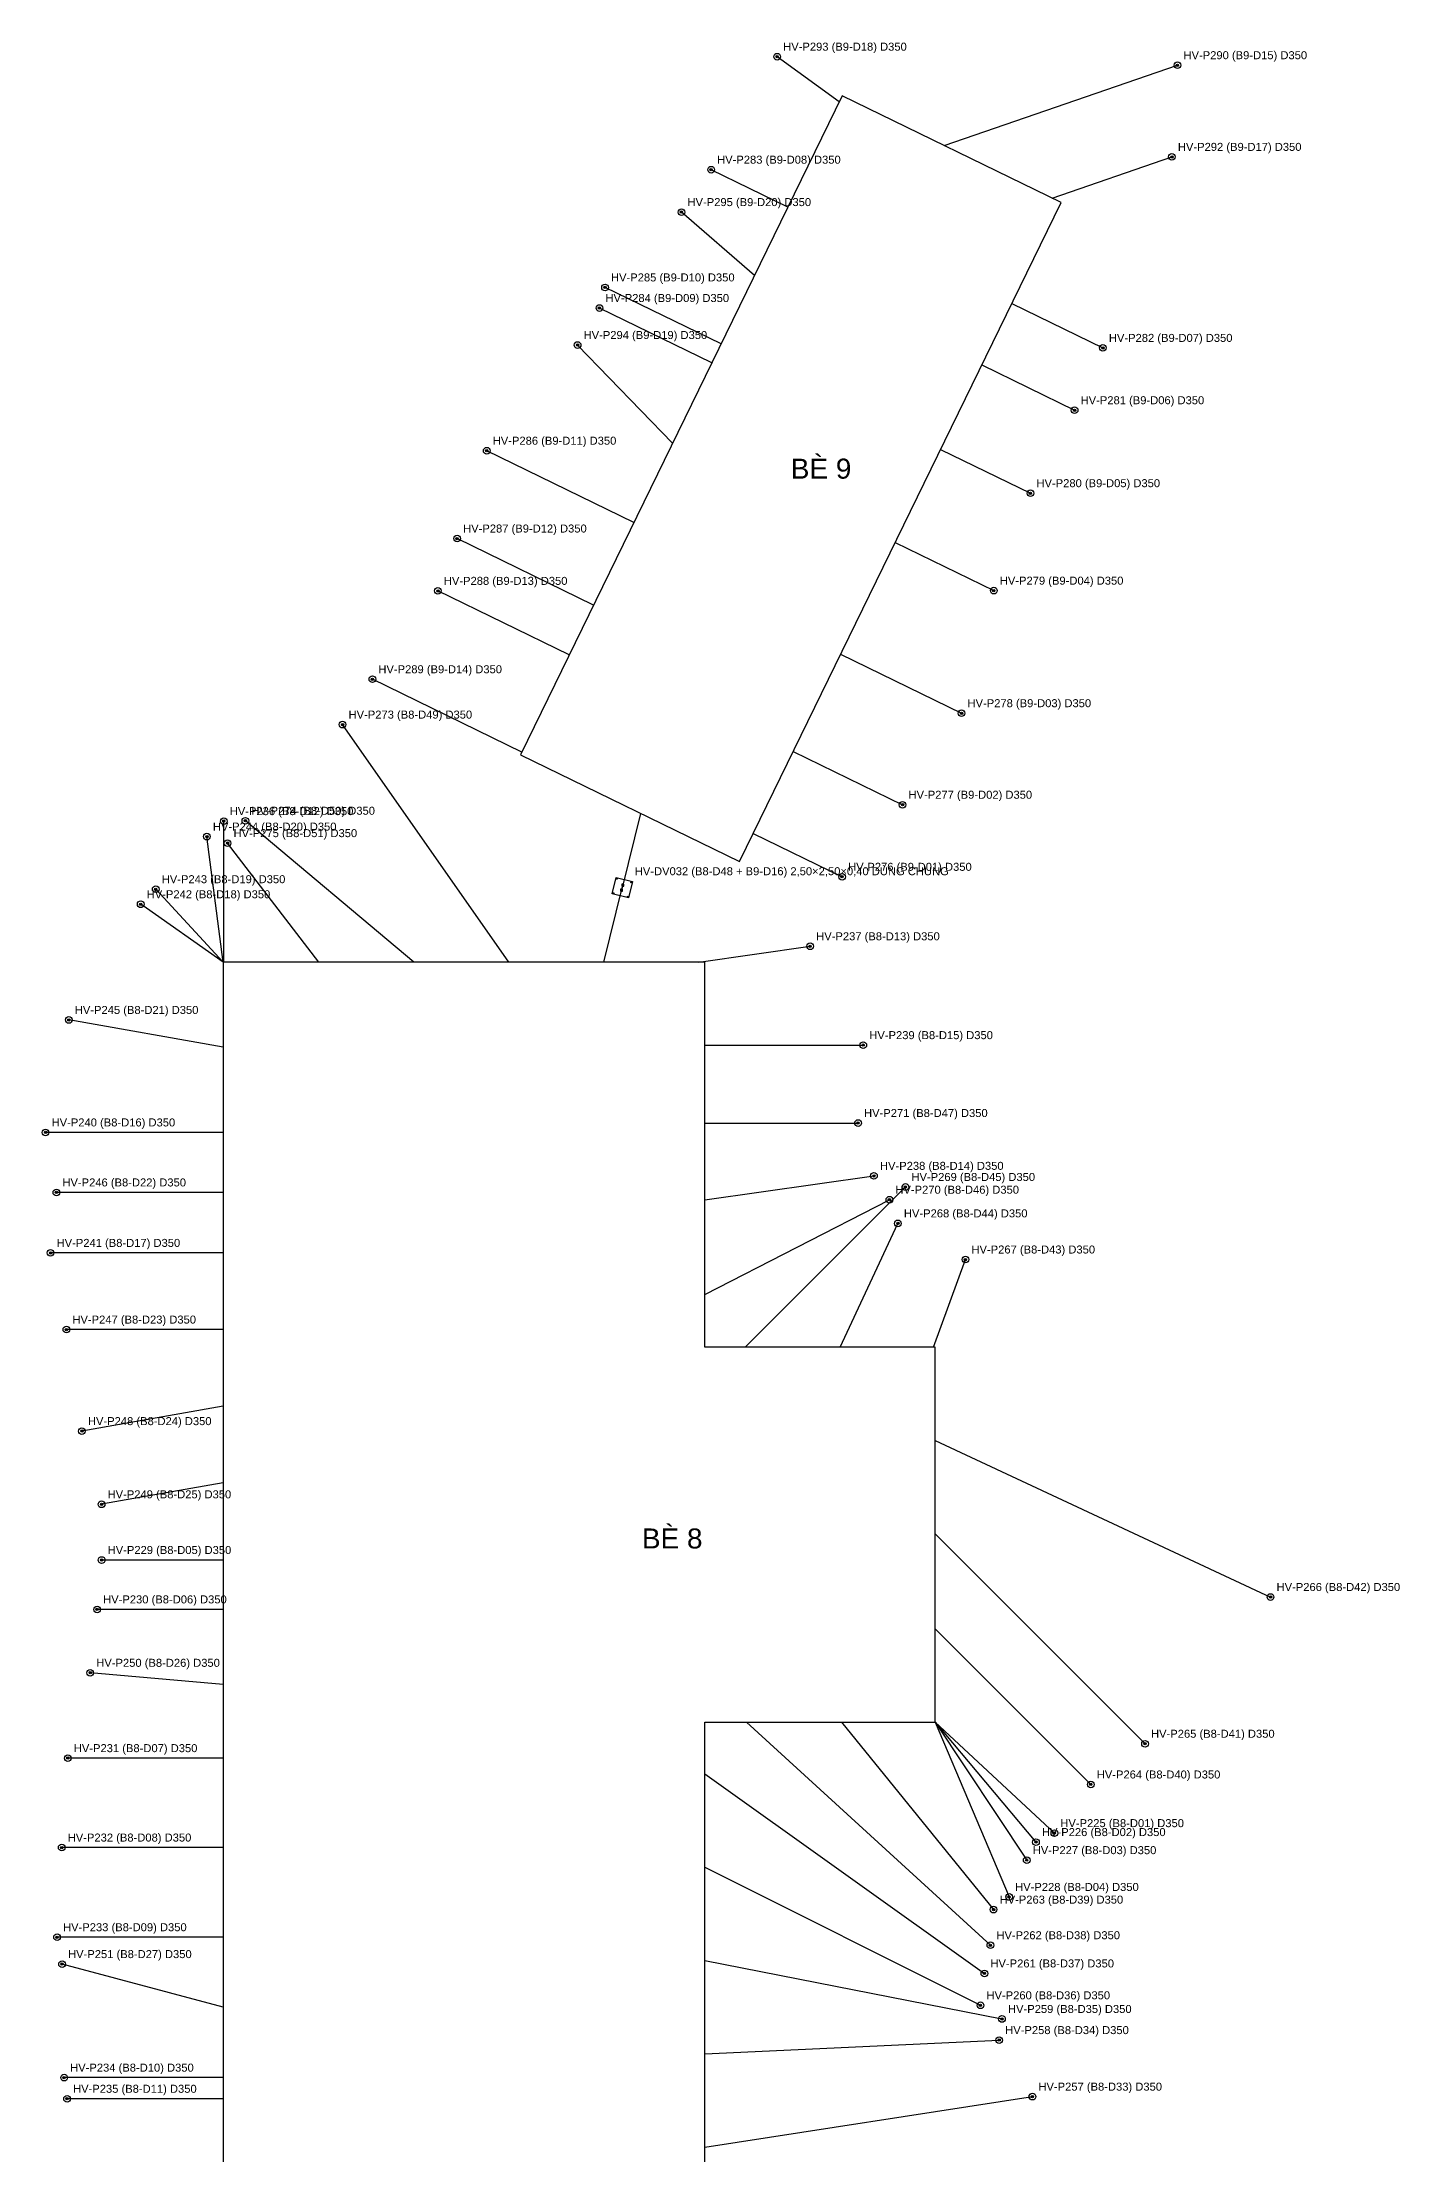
# Model space of a CAD drawing. Header units: metres. Extents: x -250 to 1222, y -294 to 420.
# Drawn here: x 34.8 to 238.4, y 102.9 to 419.8 of the extents above; entities that cross this region are included whole.
import ezdxf

# ---------------------------------------------------------------- set-up
doc = ezdxf.new("R2010")
doc.units = ezdxf.units.M
for name, color, linetype in [('01_BE_PIN', 4, 'Continuous'), ('02_DAY_NEO_BO', 3, 'Continuous'), ('03_DAY_NEO_DAY', 1, 'Continuous'), ('04_COC_KHOAN_NHOI_BO', 2, 'Continuous'), ('05_DE_NEO_VIT_XOAN', 6, 'Continuous'), ('06_TOA_DO_TEXT', 7, 'Continuous')]:
    doc.layers.add(name, color=color, linetype=linetype)
doc.styles.add('VN', font='arial.ttf')

msp = doc.modelspace()

# ---------------------------------------------------------------- linework, layer by layer
at = {"layer": '01_BE_PIN'}
for p, q in [((154.758, 411.743), (106.541, 312.885)), ((187.593, 395.728), (154.758, 411.743)), ((139.376, 296.87), (187.593, 395.728)), ((106.541, 312.885), (139.376, 296.87)), ((61.923, 281.789), (61.923, 101.789)), ((134.151, 281.789), (61.923, 281.789)), ((134.151, 224.031), (134.151, 281.789)), ((168.724, 224.031), (134.151, 224.031)), ((168.724, 167.784), (168.724, 224.031)), ((134.151, 101.789), (134.151, 167.784)), ((134.151, 167.784), (168.724, 167.784))]:
    msp.add_line(p, q, dxfattribs=at)
at = {"layer": '02_DAY_NEO_BO'}
for p, q in [((154.32, 410.84), (145.02, 417.6)), ((170.08, 404.27), (205.06, 416.32)), ((186.26, 396.38), (204.22, 402.57)), ((146.61, 395.04), (135.11, 400.65)), ((141.61, 384.78), (130.67, 394.29)), ((136.6, 374.51), (119.2, 382.99)), ((180.21, 380.58), (193.87, 373.92)), ((135.22, 371.68), (118.37, 379.9)), ((129.33, 359.61), (115.09, 374.35)), ((175.71, 371.36), (189.63, 364.57)), ((123.54, 347.73), (101.46, 358.5)), ((169.53, 358.7), (183.01, 352.13)), ((117.49, 335.34), (97.02, 345.33)), ((162.72, 344.73), (177.51, 337.51)), ((113.85, 327.86), (94.13, 337.48)), ((154.54, 327.97), (172.67, 319.13)), ((106.73, 313.28), (84.31, 324.22)), ((104.79, 281.79), (79.84, 317.42)), ((147.43, 313.39), (163.82, 305.4)), ((62.02, 281.79), (62.02, 302.94)), ((90.54, 281.79), (65.26, 303)), ((141.43, 301.09), (154.76, 294.59)), ((61.92, 281.79), (59.49, 300.62)), ((76.29, 281.79), (62.59, 299.64)), ((61.92, 281.79), (51.82, 292.73)), ((61.92, 281.79), (49.56, 290.47)), ((133.29, 281.79), (149.97, 284.17)), ((61.92, 269.04), (38.78, 273.12)), ((134.15, 269.34), (157.94, 269.34)), ((134.15, 257.66), (157.15, 257.66)), ((61.92, 256.25), (35.3, 256.25)), ((61.92, 247.25), (36.92, 247.25)), ((134.15, 246.16), (159.54, 249.74)), ((140.22, 224.03), (164.26, 248.07)), ((134.15, 231.96), (161.85, 246.16)), ((154.47, 224.03), (163.13, 242.61)), ((61.92, 238.18), (36.05, 238.18)), ((168.47, 224.03), (173.26, 237.19)), ((61.92, 226.68), (38.42, 226.68)), ((61.92, 215.18), (40.75, 211.45)), ((168.72, 210.03), (219.02, 186.57)), ((61.92, 203.68), (43.7, 200.47)), ((168.72, 196.03), (200.19, 164.56)), ((61.92, 192.12), (43.71, 192.12)), ((61.92, 184.71), (43.03, 184.71)), ((168.72, 181.78), (192.05, 158.45)), ((61.92, 173.46), (42, 175.2)), ((140.41, 167.78), (177, 134.34)), ((154.66, 167.78), (177.48, 139.68)), ((168.72, 167.78), (186.59, 151.15)), ((168.72, 167.78), (183.84, 149.81)), ((168.72, 167.78), (182.45, 147.1)), ((168.72, 167.78), (179.81, 141.58)), ((61.92, 162.4), (38.63, 162.4)), ((134.15, 160.04), (176.1, 130.11)), ((61.92, 148.99), (37.72, 148.99)), ((134.15, 146.04), (175.51, 125.33)), ((61.92, 135.54), (37.02, 135.54)), ((61.92, 125.04), (37.77, 131.51)), ((134.15, 132.04), (178.74, 123.28)), ((134.15, 118.04), (178.32, 120.11)), ((61.92, 114.48), (38.08, 114.48)), ((61.92, 111.31), (38.52, 111.31)), ((134.15, 104.04), (183.3, 111.63))]:
    msp.add_line(p, q, dxfattribs=at)
at = {"layer": '03_DAY_NEO_DAY'}
for p in [(124.53, 304.11), (119.04, 281.79)]:
    msp.add_line(p, (121.79, 292.95), dxfattribs=at)
at = {"layer": '04_COC_KHOAN_NHOI_BO'}
for centre, radius in [((145.02, 417.6), 0.5), ((145.02, 417.6), 0.175), ((205.06, 416.32), 0.5), ((205.06, 416.32), 0.175), ((204.22, 402.57), 0.5), ((204.22, 402.57), 0.175), ((135.11, 400.65), 0.5), ((135.11, 400.65), 0.175), ((130.67, 394.29), 0.5), ((130.67, 394.29), 0.175), ((119.2, 382.99), 0.5), ((118.37, 379.9), 0.5), ((119.2, 382.99), 0.175), ((118.37, 379.9), 0.175), ((115.09, 374.35), 0.5), ((115.09, 374.35), 0.175), ((193.87, 373.92), 0.5), ((193.87, 373.92), 0.175), ((189.63, 364.57), 0.5), ((189.63, 364.57), 0.175), ((101.46, 358.5), 0.5), ((101.46, 358.5), 0.175), ((183.01, 352.13), 0.5), ((183.01, 352.13), 0.175), ((97.02, 345.33), 0.5), ((97.02, 345.33), 0.175), ((94.13, 337.48), 0.5), ((94.13, 337.48), 0.175), ((177.51, 337.51), 0.5), ((177.51, 337.51), 0.175), ((84.31, 324.22), 0.5), ((84.31, 324.22), 0.175), ((79.84, 317.42), 0.5), ((79.84, 317.42), 0.175), ((172.67, 319.13), 0.5), ((172.67, 319.13), 0.175), ((163.82, 305.4), 0.5), ((163.82, 305.4), 0.175), ((59.49, 300.62), 0.5), ((62.02, 302.94), 0.5), ((62.02, 302.94), 0.175), ((65.26, 303), 0.5), ((65.26, 303), 0.175), ((59.49, 300.62), 0.175), ((62.59, 299.64), 0.5), ((62.59, 299.64), 0.175), ((154.76, 294.59), 0.5), ((154.76, 294.59), 0.175), ((51.82, 292.73), 0.5), ((51.82, 292.73), 0.175), ((49.56, 290.47), 0.5), ((49.56, 290.47), 0.175), ((149.97, 284.17), 0.5), ((149.97, 284.17), 0.175), ((38.78, 273.12), 0.5), ((38.78, 273.12), 0.175), ((157.94, 269.34), 0.5), ((157.94, 269.34), 0.175), ((35.3, 256.25), 0.5), ((157.15, 257.66), 0.5), ((157.15, 257.66), 0.175), ((35.3, 256.25), 0.175), ((36.92, 247.25), 0.5), ((36.92, 247.25), 0.175), ((159.54, 249.74), 0.5), ((159.54, 249.74), 0.175), ((164.26, 248.07), 0.5), ((164.26, 248.07), 0.175), ((161.85, 246.16), 0.5), ((161.85, 246.16), 0.175), ((163.13, 242.61), 0.5), ((163.13, 242.61), 0.175), ((36.05, 238.18), 0.5), ((36.05, 238.18), 0.175), ((173.26, 237.19), 0.5), ((173.26, 237.19), 0.175), ((38.42, 226.68), 0.5), ((38.42, 226.68), 0.175), ((40.75, 211.45), 0.5), ((40.75, 211.45), 0.175), ((43.7, 200.47), 0.5), ((43.7, 200.47), 0.175), ((43.71, 192.12), 0.5), ((43.71, 192.12), 0.175), ((219.02, 186.57), 0.5), ((43.03, 184.71), 0.5), ((43.03, 184.71), 0.175), ((219.02, 186.57), 0.175), ((42, 175.2), 0.5), ((42, 175.2), 0.175), ((200.19, 164.56), 0.5), ((38.63, 162.4), 0.5), ((38.63, 162.4), 0.175), ((200.19, 164.56), 0.175), ((192.05, 158.45), 0.5), ((192.05, 158.45), 0.175), ((37.72, 148.99), 0.5), ((37.72, 148.99), 0.175), ((183.84, 149.81), 0.5), ((183.84, 149.81), 0.175), ((186.59, 151.15), 0.5), ((186.59, 151.15), 0.175), ((182.45, 147.1), 0.5), ((182.45, 147.1), 0.175), ((177.48, 139.68), 0.5), ((177.48, 139.68), 0.175), ((179.81, 141.58), 0.5), ((179.81, 141.58), 0.175), ((37.02, 135.54), 0.5), ((37.02, 135.54), 0.175), ((177, 134.34), 0.5), ((177, 134.34), 0.175), ((37.77, 131.51), 0.5), ((37.77, 131.51), 0.175), ((176.1, 130.11), 0.5), ((176.1, 130.11), 0.175), ((175.51, 125.33), 0.5), ((175.51, 125.33), 0.175), ((178.74, 123.28), 0.5), ((178.32, 120.11), 0.5), ((178.74, 123.28), 0.175), ((178.32, 120.11), 0.175), ((38.08, 114.48), 0.5), ((38.08, 114.48), 0.175), ((38.52, 111.31), 0.5), ((38.52, 111.31), 0.175), ((183.3, 111.63), 0.5), ((183.3, 111.63), 0.175)]:
    msp.add_circle(centre, radius, dxfattribs=at)
for p in [(145.02, 417.6), (205.06, 416.32), (204.22, 402.57), (135.11, 400.65), (130.67, 394.29), (119.2, 382.99), (118.37, 379.9), (115.09, 374.35), (193.87, 373.92), (189.63, 364.57), (101.46, 358.5), (183.01, 352.13), (97.02, 345.33), (94.13, 337.48), (177.51, 337.51), (84.31, 324.22), (79.84, 317.42), (172.67, 319.13), (163.82, 305.4), (62.02, 302.94), (65.26, 303), (59.49, 300.62), (62.59, 299.64), (51.82, 292.73), (154.76, 294.59), (49.56, 290.47), (149.97, 284.17), (38.78, 273.12), (157.94, 269.34), (157.15, 257.66), (35.3, 256.25), (36.92, 247.25), (159.54, 249.74), (164.26, 248.07), (161.85, 246.16), (163.13, 242.61), (36.05, 238.18), (173.26, 237.19), (38.42, 226.68), (40.75, 211.45), (43.7, 200.47), (43.71, 192.12), (43.03, 184.71), (219.02, 186.57), (42, 175.2), (38.63, 162.4), (200.19, 164.56), (192.05, 158.45), (37.72, 148.99), (183.84, 149.81), (186.59, 151.15), (182.45, 147.1), (177.48, 139.68), (179.81, 141.58), (37.02, 135.54), (177, 134.34), (37.77, 131.51), (176.1, 130.11), (175.51, 125.33), (178.74, 123.28), (178.32, 120.11), (38.08, 114.48), (38.52, 111.31), (183.3, 111.63)]:
    msp.add_point(p, dxfattribs=at)
at = {"layer": '05_DE_NEO_VIT_XOAN'}
for p, q in [((120.278, 292.034), (120.874, 294.462)), ((122.706, 291.438), (120.278, 292.034)), ((120.874, 294.462), (123.302, 293.866)), ((121.845, 292.712), (121.545, 292.712)), ((121.545, 292.712), (121.545, 292.412)), ((121.545, 292.412), (121.845, 292.412)), ((122.035, 293.488), (121.735, 293.488)), ((121.735, 293.488), (121.735, 293.188)), ((121.735, 293.188), (122.035, 293.188)), ((121.845, 292.412), (121.845, 292.712)), ((122.035, 293.188), (122.035, 293.488)), ((123.302, 293.866), (122.706, 291.438))]:
    msp.add_line(p, q, dxfattribs=at)
for centre in [(120.459, 292.144), (120.984, 294.281), (122.596, 291.619), (123.121, 293.756)]:
    msp.add_circle(centre, 0.06, dxfattribs=at)
msp.add_point((121.79, 292.95), dxfattribs=at)

# ---------------------------------------------------------------- texts
at = {"layer": '01_BE_PIN', "style": 'VN'}
for s, p in [('BÈ 9', (147.067, 354.307)), ('BÈ 8', (124.737, 193.848))]:
    msp.add_text(s, height=3, dxfattribs=at).set_placement(p)
at = {"layer": '06_TOA_DO_TEXT', "style": 'VN'}
for s, p in [('HV-P293 (B9-D18) D350', (145.92, 418.5)), ('HV-P290 (B9-D15) D350', (205.96, 417.22)), ('HV-P283 (B9-D08) D350', (136.01, 401.55)), ('HV-P292 (B9-D17) D350', (205.12, 403.47)), ('HV-P295 (B9-D20) D350', (131.57, 395.19)), ('HV-P285 (B9-D10) D350', (120.1, 383.89)), ('HV-P284 (B9-D09) D350', (119.27, 380.8)), ('HV-P294 (B9-D19) D350', (115.99, 375.25)), ('HV-P282 (B9-D07) D350', (194.77, 374.82)), ('HV-P281 (B9-D06) D350', (190.53, 365.47)), ('HV-P286 (B9-D11) D350', (102.36, 359.4)), ('HV-P280 (B9-D05) D350', (183.91, 353.03)), ('HV-P287 (B9-D12) D350', (97.92, 346.23)), ('HV-P288 (B9-D13) D350', (95.03, 338.38)), ('HV-P279 (B9-D04) D350', (178.41, 338.41)), ('HV-P289 (B9-D14) D350', (85.21, 325.12)), ('HV-P278 (B9-D03) D350', (173.57, 320.03)), ('HV-P273 (B8-D49) D350', (80.74, 318.32)), ('HV-P277 (B9-D02) D350', (164.72, 306.3)), ('HV-P236 (B8-D12) D350', (62.92, 303.84)), ('HV-P274 (B8-D50) D350', (66.16, 303.9)), ('HV-P244 (B8-D20) D350', (60.39, 301.52)), ('HV-P275 (B8-D51) D350', (63.49, 300.54)), ('HV-P243 (B8-D19) D350', (52.72, 293.63)), ('HV-DV032 (B8-D48 + B9-D16) 2,50×2,50×0,40 DÙNG CHUNG', (123.665, 294.825)), ('HV-P276 (B9-D01) D350', (155.66, 295.49)), ('HV-P242 (B8-D18) D350', (50.46, 291.37)), ('HV-P237 (B8-D13) D350', (150.87, 285.07)), ('HV-P245 (B8-D21) D350', (39.68, 274.02)), ('HV-P239 (B8-D15) D350', (158.84, 270.24)), ('HV-P271 (B8-D47) D350', (158.05, 258.56)), ('HV-P240 (B8-D16) D350', (36.2, 257.15)), ('HV-P238 (B8-D14) D350', (160.44, 250.64)), ('HV-P246 (B8-D22) D350', (37.82, 248.15)), ('HV-P270 (B8-D46) D350', (162.75, 247.06)), ('HV-P269 (B8-D45) D350', (165.16, 248.97)), ('HV-P268 (B8-D44) D350', (164.03, 243.51)), ('HV-P241 (B8-D17) D350', (36.95, 239.08)), ('HV-P267 (B8-D43) D350', (174.16, 238.09)), ('HV-P247 (B8-D23) D350', (39.32, 227.58)), ('HV-P248 (B8-D24) D350', (41.65, 212.35)), ('HV-P249 (B8-D25) D350', (44.6, 201.37)), ('HV-P229 (B8-D05) D350', (44.61, 193.02)), ('HV-P266 (B8-D42) D350', (219.92, 187.47)), ('HV-P230 (B8-D06) D350', (43.93, 185.61)), ('HV-P250 (B8-D26) D350', (42.9, 176.1)), ('HV-P265 (B8-D41) D350', (201.09, 165.46)), ('HV-P231 (B8-D07) D350', (39.53, 163.3)), ('HV-P264 (B8-D40) D350', (192.95, 159.35)), ('HV-P225 (B8-D01) D350', (187.49, 152.05)), ('HV-P232 (B8-D08) D350', (38.62, 149.89)), ('HV-P227 (B8-D03) D350', (183.35, 148)), ('HV-P226 (B8-D02) D350', (184.74, 150.71)), ('HV-P228 (B8-D04) D350', (180.71, 142.48)), ('HV-P263 (B8-D39) D350', (178.38, 140.58)), ('HV-P233 (B8-D09) D350', (37.92, 136.44)), ('HV-P262 (B8-D38) D350', (177.9, 135.24)), ('HV-P251 (B8-D27) D350', (38.67, 132.41)), ('HV-P261 (B8-D37) D350', (177, 131.01)), ('HV-P260 (B8-D36) D350', (176.41, 126.23)), ('HV-P259 (B8-D35) D350', (179.64, 124.18)), ('HV-P258 (B8-D34) D350', (179.22, 121.01)), ('HV-P234 (B8-D10) D350', (38.98, 115.38)), ('HV-P235 (B8-D11) D350', (39.42, 112.21)), ('HV-P257 (B8-D33) D350', (184.2, 112.53))]:
    msp.add_text(s, height=1.2, dxfattribs=at).set_placement(p)

doc.saveas('drawing.dxf')
